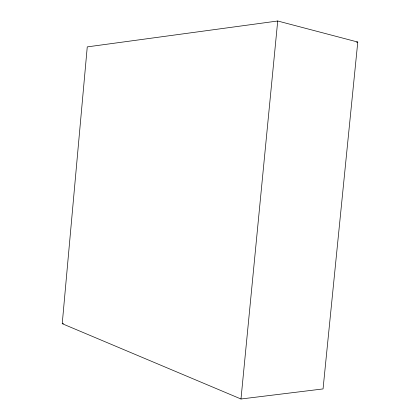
<?xml version="1.0" encoding="UTF-8"?>
<svg xmlns="http://www.w3.org/2000/svg" width="420" height="420" viewBox="0 0 420 420"><rect width="100%" height="100%" fill="white"/><g stroke="black" fill="none" stroke-linecap="round" stroke-linejoin="round"><path stroke-width="0.63" d="M62.228 323.694L87.26 46.888L277.715 21L357.772 42.053L323.054 388.925L240.986 399L62.228 323.694L63.53 323.642M240.986 399L277.715 21M356.47 42.173L357.772 42.053"/></g></svg>
